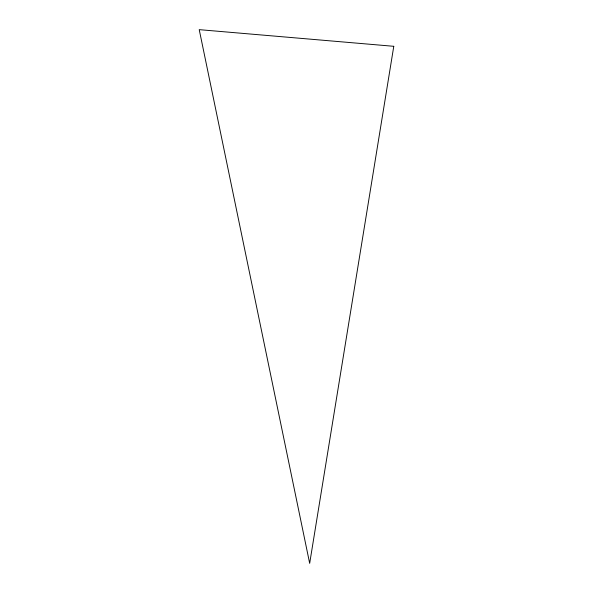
<?xml version="1.0" encoding="UTF-8"?>
<svg xmlns="http://www.w3.org/2000/svg" width="593" height="593" viewBox="0 0 593 593"><rect width="100%" height="100%" fill="white"/><g stroke="black" fill="none" stroke-linecap="round" stroke-linejoin="round"><path stroke-width="0.89" d="M393.774 46.306L309.679 563.35L199.226 29.65L393.774 46.306"/></g></svg>
